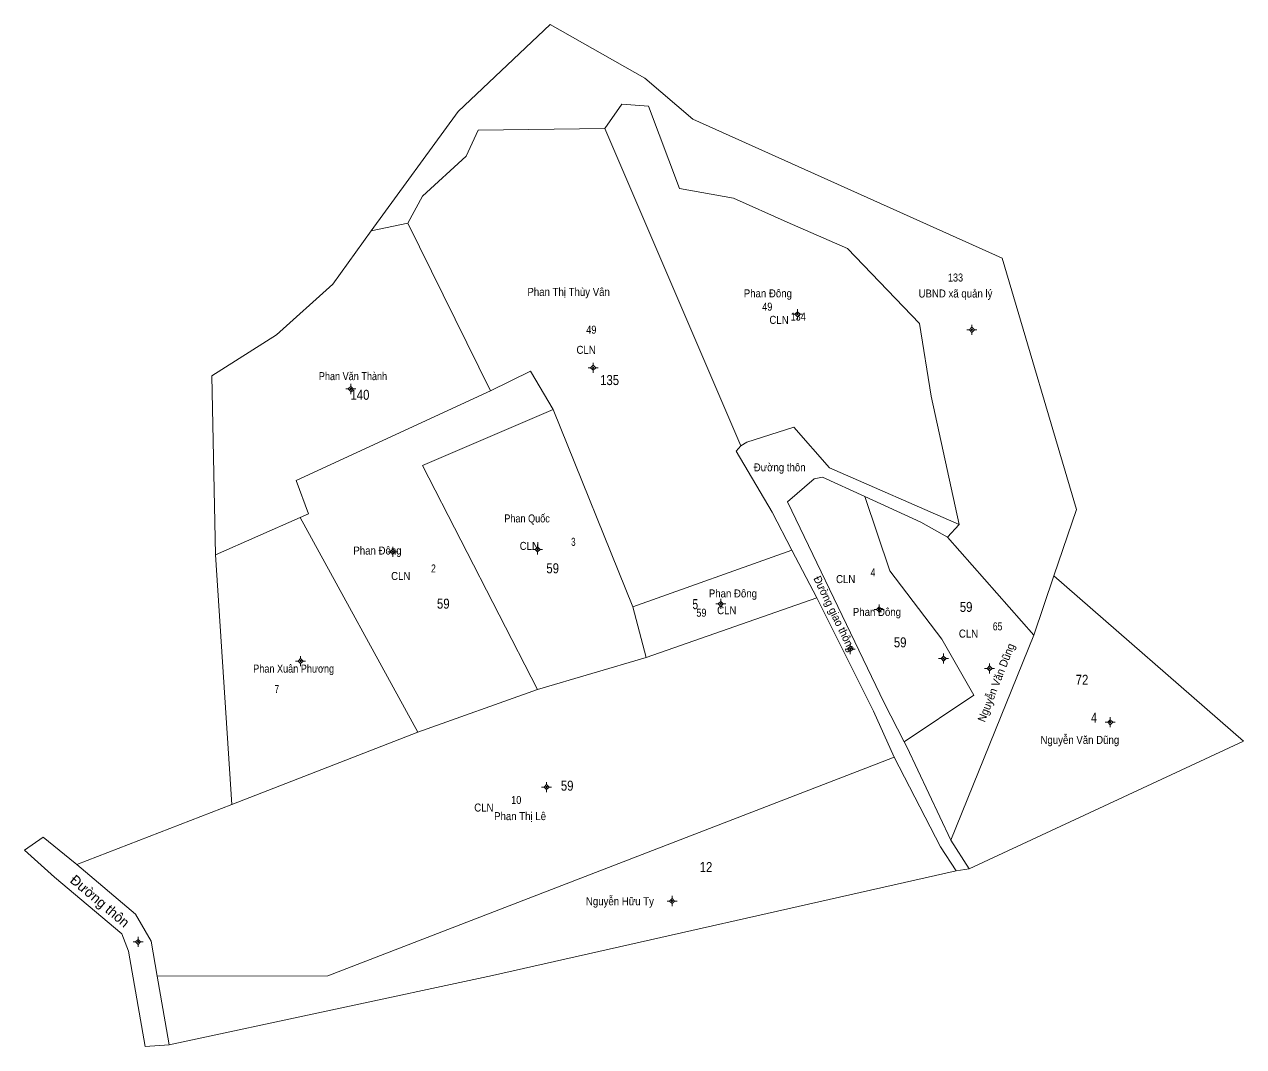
# Model space of a CAD drawing. Header units: metres. Extents: x 537114 to 539413, y 1847369 to 1850045.
# Drawn here: x 537113.8 to 537418.4, y 1848861.2 to 1849116.5 of the extents above; entities that cross this region are included whole.
import ezdxf
from ezdxf.enums import TextEntityAlignment as Align

# ---------------------------------------------------------------- set-up
doc = ezdxf.new("R2010")
doc.units = ezdxf.units.M
doc.header["$LTSCALE"] = 0.8
for name, color, linetype in [('1', 7, 'Continuous'), ('2', 7, 'Continuous'), ('3', 7, 'Continuous'), ('4', 7, 'Continuous')]:
    doc.layers.add(name, color=color, linetype=linetype)
for name, color, linetype, lineweight in [('11', 7, 'Continuous', 13), ('22', 7, 'Continuous', 13), ('5', 7, 'Continuous', 13)]:
    doc.layers.add(name, color=color, linetype=linetype, lineweight=lineweight)

msp = doc.modelspace()

# ---------------------------------------------------------------- hatches: boundary and pattern name
at = {"layer": '11'}
for points in [[(537307.1098, 1849044.11, 1), (537306.8098, 1849044.11, 1)], [(537307.1098, 1849044.11, 1), (537306.8098, 1849044.11, 1)], [(537350.6898, 1849040.22, 1), (537350.3897, 1849040.22, 1)], [(537350.6898, 1849040.22, 1), (537350.3897, 1849040.22, 1)], [(537256.0498, 1849030.74, 1), (537255.7497, 1849030.74, 1)], [(537256.0498, 1849030.74, 1), (537255.7497, 1849030.74, 1)], [(537195.4797, 1849025.44, 1), (537195.1797, 1849025.44, 1)], [(537195.4797, 1849025.44, 1), (537195.1797, 1849025.44, 1)], [(537242.1698, 1848985.38, 1), (537241.8697, 1848985.38, 1)], [(537242.1698, 1848985.38, 1), (537241.8697, 1848985.38, 1)], [(537205.9797, 1848984.81, 1), (537205.6797, 1848984.81, 1)], [(537205.9797, 1848984.81, 1), (537205.6797, 1848984.81, 1)], [(537287.9097, 1848971.78, 1), (537287.6097, 1848971.78, 1)], [(537287.9097, 1848971.78, 1), (537287.6097, 1848971.78, 1)], [(537327.4797, 1848970.41, 1), (537327.1797, 1848970.41, 1)], [(537320.2998, 1848960.51, 1), (537319.9997, 1848960.51, 1)], [(537320.2998, 1848960.51, 1), (537319.9997, 1848960.51, 1)], [(537343.6098, 1848958.1, 1), (537343.3098, 1848958.1, 1)], [(537182.9598, 1848957.5, 1), (537182.6598, 1848957.5, 1)], [(537355.0798, 1848955.68, 1), (537354.7798, 1848955.68, 1)], [(537385.2398, 1848942.22, 1), (537384.9398, 1848942.22, 1)], [(537244.4298, 1848926.03, 1), (537244.1297, 1848926.03, 1)], [(537275.7598, 1848897.58, 1), (537275.4598, 1848897.58, 1)], [(537142.3497, 1848887.37, 1), (537142.0497, 1848887.37, 1)], [(537142.3497, 1848887.37, 1), (537142.0497, 1848887.37, 1)]]:
    msp.add_hatch(color=256, dxfattribs=at).paths.add_polyline_path(points)

# ---------------------------------------------------------------- linework, layer by layer
for p, q in [((537306.33, 1849044.11), (537305.71, 1849044.11)), ((537306.33, 1849044.11), (537305.71, 1849044.11)), ((537306.96, 1849045.36), (537306.96, 1849044.73)), ((537306.96, 1849045.36), (537306.96, 1849044.73)), ((537306.96, 1849043.49), (537306.96, 1849042.86)), ((537306.96, 1849043.49), (537306.96, 1849042.86)), ((537308.21, 1849044.11), (537307.59, 1849044.11)), ((537308.21, 1849044.11), (537307.59, 1849044.11)), ((537349.91, 1849040.22), (537349.29, 1849040.22)), ((537349.91, 1849040.22), (537349.29, 1849040.22)), ((537350.54, 1849041.47), (537350.54, 1849040.85)), ((537350.54, 1849041.47), (537350.54, 1849040.85)), ((537351.79, 1849040.22), (537351.17, 1849040.22)), ((537351.79, 1849040.22), (537351.17, 1849040.22)), ((537350.54, 1849039.59), (537350.54, 1849038.97)), ((537350.54, 1849039.59), (537350.54, 1849038.97)), ((537255.9, 1849031.99), (537255.9, 1849031.37)), ((537255.9, 1849031.99), (537255.9, 1849031.37)), ((537255.27, 1849030.74), (537254.65, 1849030.74)), ((537255.27, 1849030.74), (537254.65, 1849030.74)), ((537255.9, 1849030.11), (537255.9, 1849029.49)), ((537255.9, 1849030.11), (537255.9, 1849029.49)), ((537257.15, 1849030.74), (537256.53, 1849030.74)), ((537257.15, 1849030.74), (537256.53, 1849030.74)), ((537194.7, 1849025.44), (537194.08, 1849025.44)), ((537194.7, 1849025.44), (537194.08, 1849025.44)), ((537195.33, 1849026.69), (537195.33, 1849026.07)), ((537195.33, 1849026.69), (537195.33, 1849026.07)), ((537196.58, 1849025.44), (537195.95, 1849025.44)), ((537196.58, 1849025.44), (537195.95, 1849025.44)), ((537195.33, 1849024.81), (537195.33, 1849024.19)), ((537195.33, 1849024.81), (537195.33, 1849024.19)), ((537205.83, 1848986.06), (537205.83, 1848985.43)), ((537205.83, 1848986.06), (537205.83, 1848985.43)), ((537241.39, 1848985.38), (537240.77, 1848985.38)), ((537241.39, 1848985.38), (537240.77, 1848985.38)), ((537242.02, 1848986.63), (537242.02, 1848986.01)), ((537242.02, 1848986.63), (537242.02, 1848986.01)), ((537243.27, 1848985.38), (537242.65, 1848985.38)), ((537243.27, 1848985.38), (537242.65, 1848985.38)), ((537205.2, 1848984.81), (537204.58, 1848984.81)), ((537205.2, 1848984.81), (537204.58, 1848984.81)), ((537205.83, 1848984.19), (537205.83, 1848983.56)), ((537205.83, 1848984.19), (537205.83, 1848983.56)), ((537207.08, 1848984.81), (537206.45, 1848984.81)), ((537207.08, 1848984.81), (537206.45, 1848984.81)), ((537242.02, 1848984.75), (537242.02, 1848984.13)), ((537242.02, 1848984.75), (537242.02, 1848984.13)), ((537287.13, 1848971.78), (537286.51, 1848971.78)), ((537287.13, 1848971.78), (537286.51, 1848971.78)), ((537287.76, 1848973.03), (537287.76, 1848972.41)), ((537287.76, 1848973.03), (537287.76, 1848972.41)), ((537287.76, 1848971.15), (537287.76, 1848970.53)), ((537287.76, 1848971.15), (537287.76, 1848970.53)), ((537289.01, 1848971.78), (537288.39, 1848971.78)), ((537289.01, 1848971.78), (537288.39, 1848971.78)), ((537326.7, 1848970.41), (537326.08, 1848970.41)), ((537327.33, 1848971.66), (537327.33, 1848971.03)), ((537328.58, 1848970.41), (537327.95, 1848970.41)), ((537327.33, 1848969.79), (537327.33, 1848969.16)), ((537320.15, 1848961.76), (537320.15, 1848961.13)), ((537320.15, 1848961.76), (537320.15, 1848961.13)), ((537182.81, 1848958.75), (537182.81, 1848958.13)), ((537319.53, 1848960.51), (537318.9, 1848960.51)), ((537319.53, 1848960.51), (537318.9, 1848960.51)), ((537320.15, 1848959.89), (537320.15, 1848959.26)), ((537320.15, 1848959.89), (537320.15, 1848959.26)), ((537321.4, 1848960.51), (537320.77, 1848960.51)), ((537321.4, 1848960.51), (537320.77, 1848960.51)), ((537342.83, 1848958.1), (537342.21, 1848958.1)), ((537343.46, 1848959.35), (537343.46, 1848958.73)), ((537344.71, 1848958.1), (537344.09, 1848958.1)), ((537182.19, 1848957.5), (537181.56, 1848957.5)), ((537182.81, 1848956.87), (537182.81, 1848956.25)), ((537184.06, 1848957.5), (537183.44, 1848957.5)), ((537343.46, 1848957.47), (537343.46, 1848956.85)), ((537354.31, 1848955.68), (537353.68, 1848955.68)), ((537354.93, 1848956.93), (537354.93, 1848956.31)), ((537354.93, 1848955.05), (537354.93, 1848954.43)), ((537356.18, 1848955.68), (537355.56, 1848955.68)), ((537385.09, 1848943.47), (537385.09, 1848942.85)), ((537384.47, 1848942.22), (537383.84, 1848942.22)), ((537385.09, 1848941.59), (537385.09, 1848940.97)), ((537386.34, 1848942.22), (537385.71, 1848942.22)), ((537243.65, 1848926.03), (537243.03, 1848926.03)), ((537244.28, 1848927.28), (537244.28, 1848926.65)), ((537244.28, 1848925.41), (537244.28, 1848924.78)), ((537245.53, 1848926.03), (537244.91, 1848926.03)), ((537274.99, 1848897.58), (537274.36, 1848897.58)), ((537275.61, 1848898.83), (537275.61, 1848898.21)), ((537276.86, 1848897.58), (537276.23, 1848897.58)), ((537275.61, 1848896.95), (537275.61, 1848896.33)), ((537142.2, 1848888.62), (537142.2, 1848887.99)), ((537142.2, 1848888.62), (537142.2, 1848887.99)), ((537141.57, 1848887.37), (537140.95, 1848887.37)), ((537141.57, 1848887.37), (537140.95, 1848887.37)), ((537142.2, 1848886.75), (537142.2, 1848886.12)), ((537142.2, 1848886.75), (537142.2, 1848886.12)), ((537143.45, 1848887.37), (537142.82, 1848887.37)), ((537143.45, 1848887.37), (537142.82, 1848887.37))]:
    msp.add_line(p, q, dxfattribs=at)
for points in [[(537306.96, 1849044.73), (537306.33, 1849044.11), (537306.96, 1849043.49), (537307.59, 1849044.11)], [(537306.96, 1849044.73), (537306.33, 1849044.11), (537306.96, 1849043.49), (537307.59, 1849044.11)], [(537350.54, 1849040.85), (537349.91, 1849040.22), (537350.54, 1849039.59), (537351.17, 1849040.22)], [(537350.54, 1849040.85), (537349.91, 1849040.22), (537350.54, 1849039.59), (537351.17, 1849040.22)], [(537255.9, 1849031.37), (537255.27, 1849030.74), (537255.9, 1849030.11), (537256.53, 1849030.74)], [(537255.9, 1849031.37), (537255.27, 1849030.74), (537255.9, 1849030.11), (537256.53, 1849030.74)], [(537195.33, 1849026.07), (537194.7, 1849025.44), (537195.33, 1849024.81), (537195.95, 1849025.44)], [(537195.33, 1849026.07), (537194.7, 1849025.44), (537195.33, 1849024.81), (537195.95, 1849025.44)], [(537205.83, 1848985.43), (537205.2, 1848984.81), (537205.83, 1848984.19), (537206.45, 1848984.81)], [(537205.83, 1848985.43), (537205.2, 1848984.81), (537205.83, 1848984.19), (537206.45, 1848984.81)], [(537242.02, 1848986.01), (537241.39, 1848985.38), (537242.02, 1848984.75), (537242.65, 1848985.38)], [(537242.02, 1848986.01), (537241.39, 1848985.38), (537242.02, 1848984.75), (537242.65, 1848985.38)], [(537287.76, 1848972.41), (537287.13, 1848971.78), (537287.76, 1848971.15), (537288.39, 1848971.78)], [(537287.76, 1848972.41), (537287.13, 1848971.78), (537287.76, 1848971.15), (537288.39, 1848971.78)], [(537327.33, 1848971.03), (537326.7, 1848970.41), (537327.33, 1848969.79), (537327.95, 1848970.41)], [(537320.15, 1848961.13), (537319.53, 1848960.51), (537320.15, 1848959.89), (537320.77, 1848960.51)], [(537320.15, 1848961.13), (537319.53, 1848960.51), (537320.15, 1848959.89), (537320.77, 1848960.51)], [(537182.81, 1848958.13), (537182.19, 1848957.5), (537182.81, 1848956.87), (537183.44, 1848957.5)], [(537343.46, 1848958.73), (537342.83, 1848958.1), (537343.46, 1848957.47), (537344.09, 1848958.1)], [(537354.93, 1848956.31), (537354.31, 1848955.68), (537354.93, 1848955.05), (537355.56, 1848955.68)], [(537385.09, 1848942.85), (537384.47, 1848942.22), (537385.09, 1848941.59), (537385.71, 1848942.22)], [(537244.28, 1848926.65), (537243.65, 1848926.03), (537244.28, 1848925.41), (537244.91, 1848926.03)], [(537275.61, 1848898.21), (537274.99, 1848897.58), (537275.61, 1848896.95), (537276.23, 1848897.58)], [(537142.2, 1848887.99), (537141.57, 1848887.37), (537142.2, 1848886.75), (537142.82, 1848887.37)], [(537142.2, 1848887.99), (537141.57, 1848887.37), (537142.2, 1848886.75), (537142.82, 1848887.37)]]:
    msp.add_lwpolyline(points, close=True, dxfattribs=at)
for centre in [(537306.9598, 1849044.11), (537306.9598, 1849044.11), (537350.5397, 1849040.22), (537350.5397, 1849040.22), (537255.8997, 1849030.74), (537255.8997, 1849030.74), (537195.3297, 1849025.44), (537195.3297, 1849025.44), (537242.0197, 1848985.38), (537242.0197, 1848985.38), (537205.8297, 1848984.81), (537205.8297, 1848984.81), (537287.7597, 1848971.78), (537287.7597, 1848971.78), (537327.3297, 1848970.41), (537320.1497, 1848960.51), (537320.1497, 1848960.51), (537343.4598, 1848958.1), (537182.8098, 1848957.5), (537354.9298, 1848955.68), (537385.0898, 1848942.22), (537244.2797, 1848926.03), (537275.6098, 1848897.58), (537142.1997, 1848887.37), (537142.1997, 1848887.37)]:
    msp.add_circle(centre, 0.15, dxfattribs=at)
at = {"layer": '22'}
for p, q in [((537347.32, 1848991.64), (537344.47, 1848988.48)), ((537305.57, 1848985.19), (537311.81, 1848973.28)), ((537345.24, 1848912.75), (537349.86, 1848905.64)), ((537346.59, 1848905.11), (537349.86, 1848905.64))]:
    msp.add_line(p, q, dxfattribs=at)
for points in [[(537347.32, 1848991.64), (537314.96, 1849005.77), (537306.07, 1849015.91), (537294.33, 1849012.18), (537292.8, 1849011.21)], [(537305.57, 1848985.19), (537300.63, 1848994.69), (537291.61, 1849009.9), (537292.8, 1849011.21)], [(537323.8, 1848998.61), (537313.2, 1849003.46), (537311.11, 1849003.04), (537304.43, 1848997.23), (537323.34, 1848957.95), (537328.59, 1848947.04), (537333.58, 1848937.37)], [(537323.8, 1848998.61), (537337.75, 1848992.22), (537344.47, 1848988.48)], [(537311.81, 1848973.28), (537325.94, 1848945.02), (537331.07, 1848933.53)], [(537333.58, 1848937.37), (537334.26, 1848936.05), (537345.24, 1848912.75)], [(537331.07, 1848933.53), (537342.65, 1848911.13), (537346.59, 1848905.11)], [(537126.92, 1848906.69), (537126.51, 1848907.04), (537118.5, 1848913.52), (537113.79, 1848910.31), (537121.31, 1848903.57), (537138.1, 1848889.38), (537139.82, 1848885.03), (537143.97, 1848861.22), (537149.98, 1848861.63)], [(537126.92, 1848906.69), (537141.58, 1848894.29), (537145.48, 1848887.51), (537147, 1848878.78)], [(537147, 1848878.78), (537148.98, 1848867.41), (537149.98, 1848861.63)]]:
    msp.add_lwpolyline(points, dxfattribs=at)
at = {"layer": '5'}
for p, q in [((537292.8, 1849011.21), (537258.81, 1849090.49)), ((537209.56, 1849066.83), (537200.46, 1849064.94)), ((537230.23, 1849024.95), (537209.56, 1849066.83)), ((537265.85, 1848971), (537245.93, 1849020.33)), ((537161.56, 1848984.06), (537182.71, 1848993.31)), ((537182.71, 1848993.31), (537212.08, 1848939.72)), ((537344.47, 1848988.48), (537366.03, 1848963.96)), ((537265.85, 1848971), (537305.57, 1848985.19)), ((537366.03, 1848963.96), (537371.04, 1848978.79)), ((537311.81, 1848973.28), (537269.17, 1848958.36)), ((537269.17, 1848958.36), (537265.85, 1848971)), ((537345.24, 1848912.75), (537366.03, 1848963.96)), ((537269.17, 1848958.36), (537241.98, 1848950.43)), ((537212.08, 1848939.72), (537241.98, 1848950.43)), ((537126.92, 1848906.69), (537165.61, 1848921.7))]:
    msp.add_line(p, q, dxfattribs=at)
for points in [[(537371.04, 1848978.79), (537376.63, 1848995.34), (537358.1, 1849058.09), (537280.81, 1849092.79), (537268.85, 1849103.09), (537245.17, 1849116.49), (537222.2, 1849094.71), (537200.46, 1849064.94)], [(537258.81, 1849090.49), (537263.09, 1849096.58), (537269.72, 1849096.07), (537277.48, 1849075.5), (537290.97, 1849073.08), (537304.37, 1849067.09), (537319.42, 1849060.55), (537337.46, 1849041.78), (537340.37, 1849023.68), (537347.32, 1848991.64)], [(537258.81, 1849090.49), (537227.21, 1849090.05), (537224.21, 1849083.62), (537213.3, 1849073.62), (537209.56, 1849066.83)], [(537200.46, 1849064.94), (537190.89, 1849051.64), (537176.77, 1849038.95), (537160.61, 1849028.69), (537161.56, 1848984.06), (537165.61, 1848921.7), (537212.08, 1848939.72)], [(537245.93, 1849020.33), (537240.22, 1849029.9), (537230.23, 1849024.95)], [(537182.71, 1848993.31), (537184.74, 1848994.29), (537181.7, 1849002.58), (537230.23, 1849024.95)], [(537241.98, 1848950.43), (537213.22, 1849006.34), (537245.93, 1849020.33)], [(537323.8, 1848998.61), (537330, 1848980), (537343, 1848963), (537351, 1848949), (537333.58, 1848937.37)], [(537349.86, 1848905.64), (537418.42, 1848937.46), (537371.04, 1848978.79)], [(537331.07, 1848933.53), (537326.58, 1848931.74), (537189.62, 1848878.9), (537147, 1848878.78)], [(537149.98, 1848861.63), (537230.78, 1848879.01), (537346.59, 1848905.11)]]:
    msp.add_lwpolyline(points, dxfattribs=at)

# ---------------------------------------------------------------- texts
at = {"layer": '1'}
for s, width, p in [('Phan Thị Thùy Vân', 0.9, (537249.77, 1849048.7)), ('Phan Đông', 0.9, (537299.55, 1849048.33)), ('UBND xã quản lý', 0.9, (537346.43, 1849048.29)), ('Phan Văn Thành', 0.85, (537195.89, 1849027.65)), ('Đường thôn', 0.9, (537302.5, 1849004.88)), ('Phan Quốc', 0.85, (537239.385, 1848992.12)), ('Phan Đông', 0.9, (537202.01, 1848984.1)), ('Phan Đông', 0.9, (537290.82, 1848973.39)), ('Phan Đông', 0.9, (537326.8, 1848968.76)), ('Phan Xuân Phương', 0.85, (537181.07, 1848954.61)), ('Nguyễn Văn Dũng', 0.9, (537377.5, 1848936.82)), ('Phan Thị Lê', 0.9, (537237.64, 1848917.77)), ('Nguyễn Hữu Ty', 0.9, (537262.585, 1848896.52))]:
    msp.add_text(s, height=2, dxfattribs=dict(at, width=width)).set_placement(p, align=Align.CENTER)
at = {"layer": '1', "width": 0.95}
for s, rotation, p in [('Đường giao thông', 295.7, (537315.3363, 1848968.8737)), ('Nguyễn Văn Dũng', 68.672, (537357.5216, 1848951.7663))]:
    msp.add_text(s, height=2, rotation=rotation, dxfattribs=at).set_placement(p, align=Align.CENTER)
at = {"layer": '1'}
msp.add_text('Đường thôn', height=2.5, rotation=319.767, dxfattribs=at).set_placement((537131.8526, 1848896.6139), align=Align.CENTER)
at = {"layer": '2'}
for s, height, width, p in [('133', 2, 0.85, (537346.43, 1849052.28)), ('134', 2, 0.85, (537307.135, 1849042.52)), ('135', 2.5, 0.85, (537260.01, 1849026.42)), ('140', 2.5, 0.85, (537197.625, 1849022.74)), ('3', 2, 0.75, (537250.96, 1848986.27)), ('2', 2, 0.8, (537215.99, 1848979.63)), ('4', 2, 0.8, (537325.815, 1848978.63)), ('5', 2.5, 0.75, (537281.415, 1848970.46)), ('65', 2, 0.8, (537356.95, 1848965.17)), ('72', 2.5, 0.85, (537378.04, 1848951.57)), ('7', 2, 0.75, (537176.88, 1848949.52)), ('10', 2, 0.85, (537236.69, 1848921.81)), ('12', 2.5, 0.85, (537284.09, 1848904.81))]:
    msp.add_text(s, height=height, dxfattribs=dict(at, width=width)).set_placement(p, align=Align.CENTER)
at = {"layer": '3', "width": 0.9}
for p in [(537305.42, 1849041.71), (537257.22, 1849034.22), (537243.03, 1848985.26), (537210.91, 1848977.74), (537322.07, 1848976.97), (537292.36, 1848969.2), (537352.76, 1848963.36), (537231.67, 1848919.92)]:
    msp.add_text('CLN ', height=2, dxfattribs=at).set_placement(p, align=Align.RIGHT)
at = {"layer": '4'}
for s, height, width, p in [('49', 2, 0.85, (537299.405, 1849045)), ('49', 2, 0.85, (537255.445, 1849039.25)), ('59', 2.5, 0.85, (537245.785, 1848979.42)), ('59', 2.5, 0.85, (537218.455, 1848970.58)), ('59', 2, 0.85, (537282.945, 1848968.57)), ('59', 2.5, 0.85, (537349.085, 1848969.77)), ('59', 2.5, 0.85, (537332.605, 1848960.92)), ('4', 2.5, 0.8, (537381.05, 1848942.13)), ('59', 2.5, 0.85, (537249.405, 1848925.13))]:
    msp.add_text(s, height=height, dxfattribs=dict(at, width=width)).set_placement(p, align=Align.CENTER)

doc.saveas('drawing.dxf')
